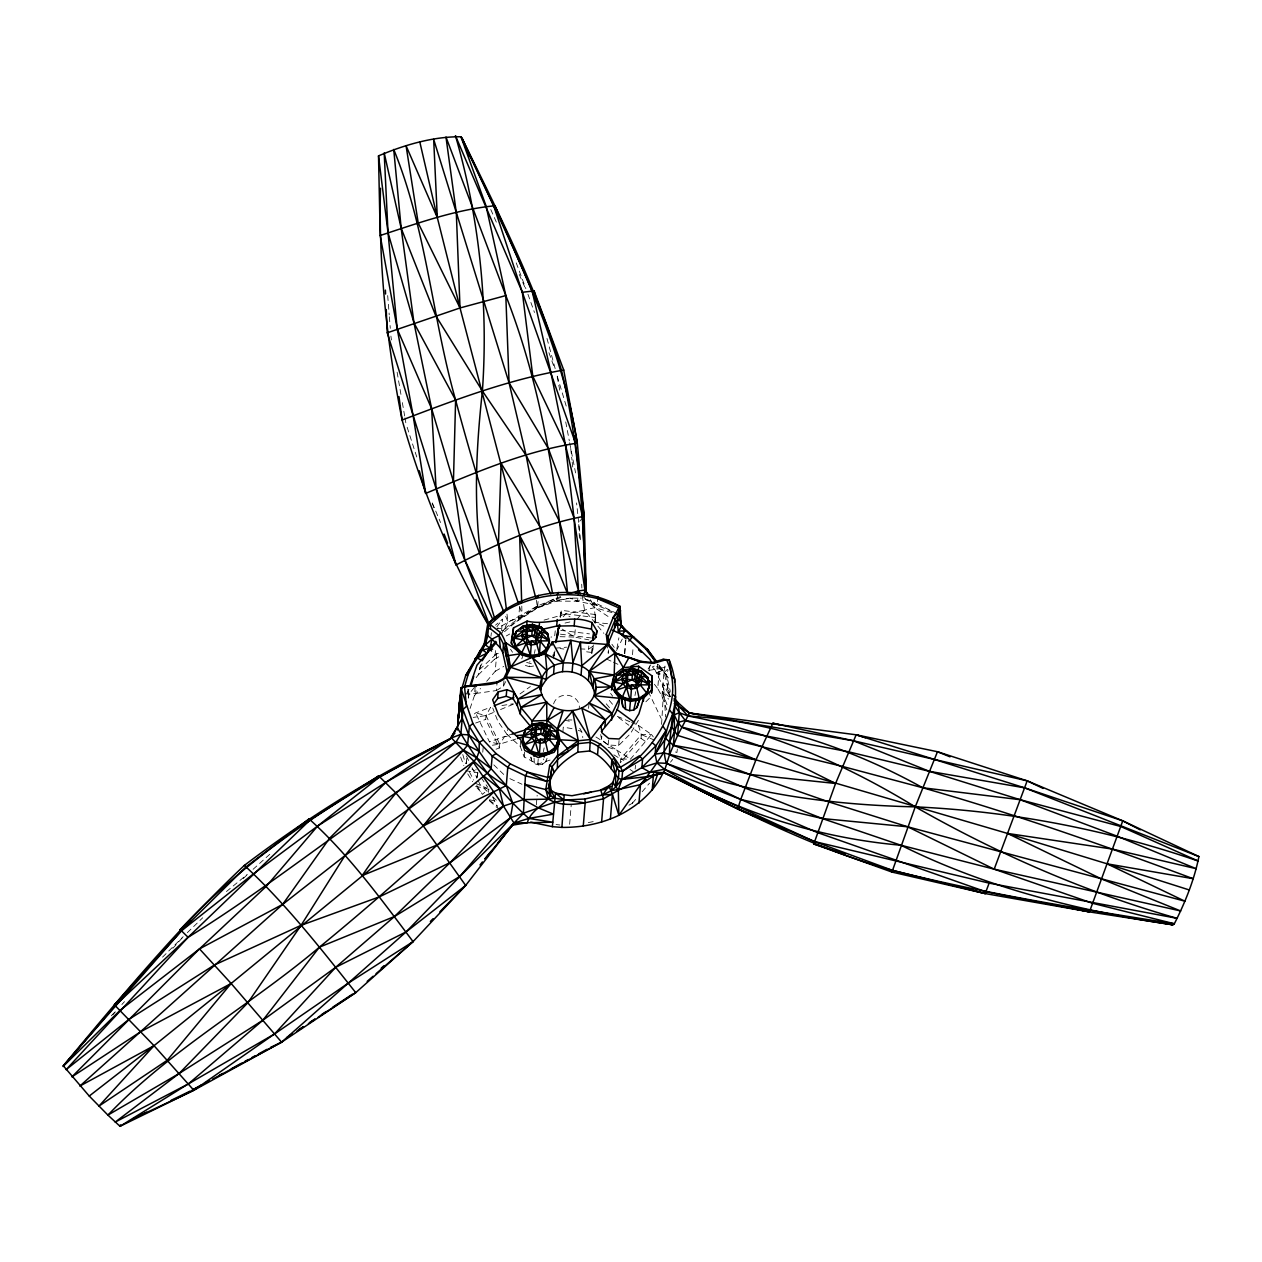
<?xml version="1.0" encoding="UTF-8"?>
<svg xmlns="http://www.w3.org/2000/svg" width="1262" height="1262" viewBox="0 0 1262 1262"><rect width="100%" height="100%" fill="white"/><g stroke="black" fill="none" stroke-linecap="round" stroke-linejoin="round"><path stroke-width="0.75" stroke-dasharray="5 3.75" d="M591.783 653.448L592.399 645.813M466.356 763.4L466.798 757.91L466.23 763.557M470.063 708.518L474.449 695.646L475.395 684.225M468.439 698.075L468.833 694.226L475.758 693.485L476.452 684.903M476.153 677.647L478.266 674.855L480.585 665.042M482.778 752.231L483.236 746.599M496.029 749.202L499.389 747.987L485.696 719.387L486.012 715.554L490.618 707.256L475.585 712.935L472.556 715.444M478.266 674.855L494.42 659.332L495.729 649.741M486.69 681.291L495.256 671.258L496.976 650.309M475.758 693.485L496.408 690.551L497.118 681.969M501.598 630.621L502.528 619.169L495.493 625.163M496.408 690.551L503.506 686.149L504.216 677.552M499.389 747.987L499.705 744.154L504.626 736.503L512.025 734.121M550.043 760.055L537.801 764.173L524.235 756.995L520.181 746.299L507.103 734.547L507.498 729.625M519.565 606.959L518.524 619.721L501.282 634.439L507.939 621.772L506.977 614.026M520.181 746.299L520.575 741.378M524.235 756.995L524.771 750.433M502.102 630.953L537.533 607.984L538.275 598.945M537.801 764.173L538.338 757.61M536.366 804.809L537.155 795.297M554.964 650.861L553.545 658.401L554.065 651.981L552.44 655.388M560.817 615.982L561.274 610.335L595.79 614.578L595.175 622.087L605.523 626.914M562.884 731.928L563.278 727.117L574.683 729.105M575.235 629.754L574.636 637.073L588.912 639.881M577.854 597.936L577.586 601.248L597.194 605.366L612.496 611.802M569.635 824.275L571.197 805.235M579.921 648.905L588.565 649.236L588.833 645.955M593.298 644.945L592.667 652.564L583.076 651.381M585.047 599.008L597.194 605.366L597.904 596.831M608.552 649.883L608.268 653.322L607.401 645.576M638.398 720.334L630.211 733.932L618.664 745.526L608.158 745.022L601.548 739.5L601.816 736.219M608.158 745.022L608.694 738.475M624.532 653.416L625.621 640.228M624.8 653.684L626.204 636.537M618.664 745.526L619.074 740.605M632.499 654.71L632.972 648.889M628.949 805.188L632.372 803.263L632.688 799.445M635.18 769.031L635.496 765.277M595.932 736.992L617.181 750.322L620.573 758.983L620.257 762.816L641.033 738.444L641.348 734.61L638.414 725.398L635.338 723.126M649.078 670.895L649.551 665.184M666.825 709.891L661.951 696.245L657.723 688.563L659.632 665.437L657.612 664.475L652.422 666.888L658.212 674.571L663.733 672.82L668.576 668.371M661.951 696.245L663.938 671.936L659.632 665.437M668.434 677.883L663.733 672.82L665.484 663.481M661.588 724.356L663.733 688.09L653.243 666.21M525.418 665.437L529.425 666.699L529.882 661.414M530.734 757.09L531.57 760.781L534.378 763.652L538.401 764.914L538.842 759.645M591.846 653.322L592.541 645.245M588.565 708.376L589.07 702.997M560.186 616.992L561.274 610.335L560.391 617.528M555.248 630.811L554.617 636.553L550.942 637.089M488.473 792.347L488.867 788.908L482.399 794.366L476.405 784.917M594.781 622.955L595.79 614.578L594.67 623.554M677.347 749.044L676.921 752.483L673.592 751.363M490.95 636.285L491.391 632.735M468.328 697.949L469.29 691.402M669.964 696.766L663.938 671.936L657.612 664.475L656.398 672.772L661.824 670.8L666.525 674.697L670.327 691.513M560.044 616.866L560.58 613.253L595.427 617.528M553.545 658.401L554.775 650.735M477.004 777.849L477.856 772.738L475.9 769.378M536.334 600.097L537.533 607.984L556.589 601.075L569.73 598.141L581.372 598.109M534.441 653.464L535.135 649.646M543.417 751.695L544.111 747.877M634.975 695.536L635.669 691.702M616.881 648.7L618.901 637.831M560.628 596.516L537.801 605.792L497.07 628.444L504.8 628.397L521.253 616.771L537.517 607.432L554.128 600.791L556.589 601.075L557.583 595.901M476.626 778.039L477.856 772.738L471.941 769.079M538.401 764.914L542.55 764.251L543.812 758.841M665.184 667.046L659.616 668.702L658.212 674.571L661.824 670.8L657.612 664.475M521.774 606.028L522.011 613.868L521.253 616.771L518.524 619.721L537.517 607.432L553.592 599.15L554.128 600.791L569.73 598.141L577.586 601.248L581.877 598.882M542.55 764.251L545.705 761.806L546.825 758.32M670.706 696.577L668.497 693.8L666.525 674.697L668.055 669.948M466.94 694.605L468.817 689.084M521.774 658.859L523.115 655.309M545.705 761.806L547.061 758.257M503.506 686.149L505.778 681.275M481.958 663.702L478.645 670.39L497.969 652.596M616.534 650.514L622.292 639.014M466.514 693.737L469.275 688.642M648.084 669.002L652.422 662.503M496.818 626.867L502.528 619.169M670.501 762.153L672.709 759.424M474.275 687.569L468.833 694.226L467.145 685.645M577.207 619.121L584.543 610.161L594.623 607.621L612.244 612.654M474.449 695.646L480.57 688.468M613.868 754.834L620.573 758.983L630.464 759.156L651.476 734.516L638.414 725.398L631.631 722.479M632.372 803.263L637.263 797.521M642.153 791.779L649.504 783.166M112.839 1014.758L115.41 1011.808M563.183 616.803L565.628 614.042L584.543 610.161L603.867 633.366M121.878 1004.52L124.496 1001.634M172.799 948.314L183.242 936.783M583.076 517.515L578.659 522.389L579.51 539.773M111.308 1015.784L115.299 1011.619M645.86 701.814L651.413 696.293M162.546 957.148L183.179 936.704M187.344 932.65L202.709 917.774M243.187 878.589L247.384 874.534M253.078 869.313L271.74 852.513M226.419 891.556L247.289 874.408M520.039 693.911L530.34 686.544M588.565 649.236L594.418 645.182M537.801 605.792L521.253 616.771L507.939 621.772L504.942 614.531M494.42 659.332L499.405 656.461M506.314 635.953L509.722 634.013M495.256 671.258L503.806 666.415M560.896 597.336L537.533 607.984M493.284 712.541L486.012 715.554L473.187 717.431M500.557 709.528L515.101 703.486M494.799 654.647L498.316 653.306M475.616 723.047L485.696 719.387M515.748 739.075L499.705 744.154L486.012 715.554L475.585 712.935L489.435 741.851L504.626 736.503L510.479 736.062M544.048 620.115L565.628 614.042L570.061 616.866M565.013 623.049L572.333 621.425M588.266 822.572L593.897 821.499M529.425 666.699L533.574 666.02M501.913 705.521L513.224 703.786M648.81 670.359L659.616 668.702L666.525 674.697M492.385 745.243L499.705 744.154L489.435 741.851M555.422 648.163L566.622 647.169M556.589 601.075L577.586 601.248L570.55 598.046M568.058 719.908L571.891 719.987M560.076 636.695L574.636 637.073L562.126 629.075M607.543 623.696L595.79 622.466L593.739 602.179L583.312 598.093M560.754 630.353L589.48 633.871M560.438 634.187L592.998 638.178M560.076 648.558L563.909 649.031M556.053 824.543L559.886 825.001M465.757 770.703L477.856 772.738M475.6 786.384L486.974 788.545M489.53 799.682L496.881 801.544M526.617 662.376L531.696 663.875M608.174 747.262L617.181 750.322L630.464 759.156M578.248 730.351L581.814 731.597M475.411 783.339L487.179 788.214M654.631 740.179L641.348 734.61L630.416 726.423M623.885 760.371L620.573 758.983L641.348 734.61L651.476 734.516L653.4 737.055M629.927 721.754L616.361 715.917L628.855 725.256M606.454 658.985L611.628 661.383M613.364 662.187L618.522 664.601M509.88 778.638L521.947 784.254M617.591 613.837L593.739 602.179L597.194 605.366M583.643 597.1L594.623 607.621L610.303 617.923M641.033 738.444L647.548 742.861M630.006 769.457L633.256 771.681M489.309 800.329L497.402 805.866M666.983 704.669L662.313 691.781L670.201 697.318M656.745 666.226L659.616 668.702M489.561 800.897L496.739 807.412M493.821 764.898L505.021 775.688M487.116 791.321L480.112 784.585L477.699 779.522M492.716 796.716L496.912 800.755M476.941 787.803L482.321 793.514M662.313 691.781L668.529 699.116M609.309 700.426L613.095 704.953M606.265 703.833L610.051 708.361M669.948 692.554L662.976 683.72L668.497 693.8M654.41 684.225L657.723 688.563M611.928 644.283L614.231 647.406M610.603 693.39L612.685 696.261M507.103 734.547L497.812 721.201L492.732 707.982M481.153 777.597L487.763 787.299M510.558 649.252L512.498 652.233M467.729 773.843L472.651 781.667M590.427 599.718L594.623 607.621M469.448 771.934L473.707 780.074M648.321 691.623L661.225 718.567M466.404 755.954L468.817 761.002M472.051 767.738L476.878 777.834M492.748 797.158L498.159 808.705M490.792 209.539L496.329 222.144M519.234 274.406L525.56 288.809M432.33 503.017L440.564 522.563M432.156 503.175L434.254 508.618M460.646 757.105L463.832 765.608M516.237 262.89L525.86 288.683M527.926 294.22L534.489 312.487M548.923 352.666L554.823 369.103M519.534 606.549L522.011 613.868M407.153 427.25L417.343 458.8M566.212 406.064L556.794 374.593L560.36 393.523M462.775 754.534L465.504 763.605M546.982 338.453L555.233 368.883M569.651 442.725L575.582 472.919M565.723 421.902L569.304 440.832M397.12 372.195L401.048 395.022M402.357 402.625L404.645 415.939M404.976 417.848L405.954 423.543M600.712 734.563L601.548 739.5M582.271 595.79L584.543 610.161M531.05 757.184L531.57 760.781M390.904 336.071L391.425 339.967M580.552 539.742L576.576 502.923M570.724 448.404L571.986 460.078M572.191 462.034L572.822 467.871M387.686 295.576L389.217 314.869M389.359 316.794L390.289 328.357M663.733 688.09L665.579 717.053M534.047 758.131L534.378 763.652M581.703 584.196L581.892 588.06M553.608 703.88A13.062 11.595 4.7 0 1 568.594 695.394A13.062 11.595 4.7 0 1 579.29 708.376M564.382 720.413A18.977 16.848 4.7 0 1 572.349 722.337M579.684 728.284A18.977 16.848 4.7 0 1 582.776 737.623"/><path stroke-width="1.5" d="M488.867 625.889C451.039 561.385 422.66 491.864 402.105 420.041C386.977 343.785 378.553 266.061 380.493 188.259M540.073 689.857C538.338 649.141 605.697 657.092 594.749 696.372C594.181 672.93 561.574 663.402 546.209 679.603L542.061 677.804L506.015 677.252L497.118 681.969L464.526 686.654L466.451 706.341L462.996 709.607L462.286 718.141L450.234 738.996C377.338 773.748 308.685 816.624 244.371 865.385C178.683 927.207 121.01 996.633 63.305 1065.791L89.239 1096.047L154.027 1045.677L231.135 983.477L423.275 825.916L476.752 757.847L479.15 751.426L479.229 742.277L469.385 726.596L462.996 709.607L460.882 687.979L463.517 686.985M541.272 628.492L541.351 627.214L541.903 636.805L540.246 641.175L539.379 655.956L530.497 655.546L526.286 643.446L522.831 639.913L521.805 635.354L523.446 631L523.509 625.842L532.564 624.438L541.351 627.214L547.503 633.335L549.412 640.875L546.32 650.624L539.379 655.956L530.308 657.439L531.507 640.954L549.412 640.875L546.32 650.624L539.552 654.142L530.497 655.546L521.522 654.662L515.385 648.384L513.729 638.051L516.6 631.032L523.509 625.842L532.185 631.189L541.351 627.214L547.408 634.754L547.503 633.335L540.862 632.246L536.776 633.966L536.176 641.979M539.268 755.654L535.262 741.677L531.807 738.144L530.766 733.585L532.422 729.215L532.469 724.072L541.524 722.669L550.311 725.445L556.463 731.55L558.372 739.106L555.28 748.839L548.339 754.171L539.268 755.654L530.482 752.893L524.345 746.615L522.515 738.522L525.56 729.247L532.469 724.072L541.161 729.42L550.311 725.445L552.74 728.458M630.479 701.404L626.473 687.427L623.018 683.894L621.977 679.335L623.633 674.965L623.68 669.807L632.751 668.418L641.522 671.179L647.69 677.3L649.599 684.84L646.491 694.589L639.566 699.921L630.479 701.404L621.709 698.643L615.572 692.365L613.726 684.256L616.771 674.996L623.68 669.807L632.372 675.17L641.522 671.179L647.595 678.735L649.078 685.219M485.271 858.57L512.53 825.159L527.327 822.698C530.513 810.519 544.08 805.566 550.39 795.754C543.733 776.193 563.057 760.797 577.807 752.184L589.638 750.985C602.495 755.307 610.54 767.848 618.427 778.323L621.914 779.38L647.501 776.635L663.891 772.628L669.507 754.786L677.599 735.415L679.271 712.667L678.104 702.855L674.602 698.438M530.703 822.114L552.377 826.673L561.905 827.399L564.193 794.855L555.517 792.993L551.336 790.596L549.806 782.503L552.046 766.665L558.088 759.125L578.501 743.602L590.348 742.387C603.141 747.088 612.701 759.487 619.011 771.177L618.427 778.323L615.746 786.999L611.471 790.611L602.794 794.918L584.858 799.004L564.035 800.108L554.365 802.348L510.479 817.76L450.234 862.53L394.438 916.527L335.739 967.276L262.922 1020.201L179.109 1073.52L107.917 1115.103L89.239 1096.047M539.537 627.671L532.564 624.438L527.358 627.987L526.885 637.973L531.807 635.874L532.564 624.438L525.244 626.646M546.761 725.098L541.524 722.669L536.318 726.218L535.845 736.203L540.767 734.105L541.524 722.669L534.22 724.877M637.973 670.848L632.751 668.418L627.545 671.968L626.851 685.266L627.056 681.953L631.994 679.855L632.751 668.418L625.431 670.627M674.271 703.612L689.509 712.998L856.157 734.799L937.477 751.726L1027.173 780.847L1122.77 820.852L1198.9 856.567C1194.278 879.993 1185.128 902.504 1174.338 923.768L1172.887 924.809L1089.437 911.89L985.985 891.808L817.35 832.526L740.731 799.43L666.415 763.321C661.162 747.12 665.91 729.168 672.709 714.118C677.426 696.182 676.148 677.3 669.254 660.105L663.007 659.363L652.422 662.503L641.948 661.493L614.878 653.195L589.18 671.431L588.392 680.502M532.501 625.715L532.564 624.438L549.412 640.875L536.776 633.966L532.469 627.151L527.358 627.987L513.729 638.051L515.385 648.384L521.711 652.769L530.497 655.546M541.461 723.946L541.524 722.669L558.372 739.106L555.28 748.839L548.528 752.373L539.458 753.777L530.482 752.893L535.262 741.677L535.893 736.393L530.766 733.585L522.705 736.267L524.345 746.615L530.671 751L539.458 753.777L548.339 754.171L545.042 739.784L545.405 737.071L549.838 730.477L550.311 725.445L550.248 726.707M632.688 669.696L632.751 668.418L649.599 684.84L646.491 694.589L639.739 698.123L630.684 699.511L621.709 698.643L626.473 687.427L627.104 682.143L621.977 679.335L613.916 682.016L615.572 692.365L621.898 696.75L630.684 699.511L639.566 699.921L636.253 685.518L636.632 682.821L641.049 676.211L641.522 671.179L641.459 672.457L647.595 678.735L647.69 677.3L641.049 676.211L636.963 677.946L636.348 685.881M540.704 690.204L541.398 686.875L546.209 679.603L546.856 670.501L532.233 657.328L520.37 653.826L510.653 667.314L506.015 677.252C493.521 688.831 475.332 682.521 460.882 687.979L457.806 724.372L460.867 691.86L465.662 675.549L484.245 643.825L487.731 624.091C521.206 589.102 578.28 583.06 619.973 606.391L621.425 626.693L645.781 648.968L655.246 661.383M623.602 671.179L623.68 669.807L618.064 675.17M545.137 740.147L545.736 732.197L549.838 730.477L556.463 731.55L558.214 741.094L555.438 747.183L548.528 752.373M536.161 641.916L536.397 638.667L534.599 634.849L534.978 630.211M549.838 730.477L550.863 735.036L549.207 739.406L545.31 742.403L540.199 743.239L540.483 739.169L558.372 739.106L545.736 732.197L541.43 725.382L536.318 726.218L522.705 736.267L531.807 738.144L535.893 736.393L540.199 743.239L539.458 753.777M641.049 676.211L642.09 680.786L640.433 685.14L636.521 688.153L631.41 688.989L631.694 684.919L649.599 684.84L636.963 677.946L632.656 671.132L627.545 671.968L613.916 682.016L623.018 683.894L627.104 682.143L631.41 688.989L630.684 699.511M532.185 631.189L516.6 631.032L513.539 640.291L515.574 646.396L521.711 652.769L521.522 654.662L528.541 656.887M541.161 729.42L525.56 729.247L522.515 738.522L524.535 744.627L530.671 751M581.088 674.886L581.766 665.705L580.457 642.342L570.881 640.276L552.22 641.948L545.373 653.937L546.856 670.501M632.372 675.17L616.771 674.996L614.31 682.71M541.398 686.875L542.061 677.804L532.233 657.328L508.76 667.819L504.216 677.552M553.561 674.302L554.239 665.169L545.373 653.937L532.233 657.328M562.552 671.589L563.278 662.44L570.881 640.276L572.885 662.645L572.128 671.794M457.806 724.199L459.81 699.085L461.277 695.63M592.856 640.071L593.724 632.814M459.81 699.085L457.806 723.568L458.721 716.848M459.273 711.279L460.062 701.577M460.393 697.697L460.867 691.86M480.002 653.905L480.27 650.545L489.971 648.305L492.006 639.093L499.074 635.512L500.525 632.546L490.177 624.485L487.731 624.091C491.107 644.361 475.064 659.584 465.662 675.549L468.139 674.523L480.27 650.545M212.694 1079.105L281.6 1042.175L406.143 931.877L459.967 876.301L513.997 823.045L528.81 818.407L553.403 814.148L537.928 807.664L523.462 799.587L506.283 785.595L494.247 791.558C437.882 845.54 379.783 897.692 319.412 947.178C250.523 1005.42 170.544 1049.495 107.917 1115.103L120.016 1126.303L193.827 1090.273L281.6 1042.175L355.742 992.658L413.068 941.626L465.662 885.451L423.275 825.916L487.589 772.88L491.139 768.7L492.18 756.033L479.229 742.277L468.691 734.878L460.835 734.374L451.449 737.923C352.918 789.097 256.423 847.607 180.198 929.558L188.085 937.303C282.72 878.936 367.179 805.866 463.564 750.054L467.539 745.243L469.385 726.596L472.856 723.363L460.882 687.979M494.31 703.186L497.654 698.485L498.19 691.923L506.772 689.699L513.744 692.239L517.893 699.069L520.812 707.43L532.091 720.996L531.681 725.918M507.245 672.756L502.797 652.659L503.491 644.062L499.074 635.512L490.539 628.87L488.094 628.46M497.654 698.485L506.22 696.261L506.772 689.699M508.476 671.258C509.201 657.991 508.081 643.888 500.525 632.546M511.473 643.683L513.539 627.845L527.09 621.109C548.418 626.236 570.392 613.253 591.973 622.529L596.91 630.874L596.642 634.139M530.292 726.06L520.275 713.992L517.341 705.616L513.192 698.801L513.744 692.239M517.341 705.616L517.893 699.069L506.015 677.252L540.341 686.291C540.799 717.904 594.528 719.356 595.617 687.333L611.139 686.843L619.5 698.312C619.705 712.052 609.089 721.675 601.327 731.613M526.68 626.015L527.09 621.109M520.275 713.992L520.812 707.43L541.934 694.605L517.893 699.069L540.341 686.291M539.048 628.413L539.458 623.507M535.845 736.203L536.587 728.868M536.208 733.506L540.767 734.105L545.358 736.898L543.559 733.064L543.938 728.442M551.951 645.229L552.22 641.948L563.278 662.44L545.373 653.937M545.152 740.21L545.405 737.071L550.863 735.036M546.903 725.413L546.698 702.098L520.812 707.43M542.471 629.265L556.7 626.062L557.236 619.5M547.913 736.976L548.165 733.885M777.944 826.452L738.822 809.463L664.711 772.691C642.232 775.941 622.718 787.772 603.536 798.783C585.868 802.411 565.076 809.116 548.402 799.146L545.799 789.57L549.648 765.371L556.905 756.317L578.28 740.762L590.364 739.532C605.097 744.154 615.493 758.052 622.592 771.098L621.914 779.38L618.333 789.507L618.853 815.331C601.091 823.77 581.514 827.572 561.905 827.399M549.648 765.371L552.046 766.665L548.718 787.646L545.799 789.57L524.708 784.333L548.402 799.146L554.823 798.199L585.158 802.963L583.249 826.263M556.857 735.525L557.394 728.963L563.041 710.853L547.314 720.492L532.091 720.996L546.698 702.098M552.377 826.673L555.517 792.993L564.035 800.108M557.378 767.722L557.867 746.457L560.123 739.8L557.394 728.963L547.314 720.492L554.034 707.745M596.374 637.42L591.436 629.091L574.163 625.81L574.715 619.248M577.807 752.184L578.28 740.762L572.632 711.027L557.394 728.963L578.28 740.762L560.123 739.8L567.506 748.618L568.294 751.363L556.905 756.317M591.436 629.091L591.973 622.529M589.638 750.985L590.364 739.532L581.798 708.25L605.476 719.861L604.94 726.407M597.589 754.313L598.298 745.732L600.807 743.902M607.685 642.137L608.11 636.995L615.225 619.547L620.652 610.729M608.11 643.841L614.531 628.145L615.225 619.547L613.237 617.339L619.973 606.391C576.829 586.656 523.383 591.499 487.731 624.091M601.611 822.083L603.536 798.783L600.696 789.965L608.883 785.847L612.922 782.345L617.386 767.044L613.995 758.036L611.833 760.229L611.139 768.81M619.705 609.704L619.973 606.391M611.581 720.113L612.117 713.566L619.5 698.312L593.913 695.709L612.117 713.566L605.476 719.861L590.364 739.532L572.632 711.027M610.398 818.896L612.417 794.397L608.883 785.847L602.794 794.918L612.417 794.397L618.853 815.331C637.909 805.803 654.962 791.132 663.765 771.397M623.049 670.911L623.318 667.645L629.107 657.376L641.08 662.14L653.637 663.355L666.478 659.553C685.865 702.398 656.887 746.363 622.592 771.098L619.011 771.177M627.056 681.953L627.813 674.618M630.7 669.444L630.968 666.162L641.948 661.493M627.435 679.256L631.994 679.855L636.569 682.632L634.786 678.814L635.165 674.192M636.363 685.944L636.632 682.821L642.09 680.786M638.241 671.163L638.651 666.241L623.318 667.645L614.184 674.981L593.992 678.893L593.14 687.964L589.18 671.431L607.432 644.472L606.296 634.329L613.237 617.339L619.011 611.991L618.317 607.653L598.204 598.961L597.904 596.831M639.124 682.726L639.392 679.634M643.368 701.293L643.636 698.028L651.949 689.73L651.933 675.817L638.651 666.241M638.951 803.137L640.465 784.664C655.53 765.86 670.169 745.716 677.82 722.416L674.176 714.891L673.608 709.67M621.914 779.38L649.63 772.092L664.711 772.691L654.173 775.452L640.465 784.664L618.333 789.507L615.746 786.999L621.914 779.38L641.869 767.58L642.579 759.03L655.83 745.905L666.005 730.745L663.244 726.691M651.413 692.806L651.933 675.817M651.681 693.012L651.949 689.73M653.558 773.559L652.202 790.012L657.723 773.969M674.539 682.348L674.823 678.956L671.699 677.142L669.254 660.105L663.007 659.363M672.52 694.557L675.675 696.64L674.176 714.891L671.668 726.786L677.599 735.415L755.954 759.834L1007.439 833.409L1101.552 878.967L1180.711 910.975L994.188 869.171L900.973 845.24L822.272 818.533L744.864 787.945L669.507 754.786L669.728 741.583L672.709 714.118L669.854 710.285M457.79 724.451L460.204 696.261L462.286 718.141L460.835 734.374L456.024 741.93L395.952 793.009L344.905 855.668L301.066 925.33L247.904 1002.691L179.109 1073.52L115.205 1122.092L188.29 1083.948L274.564 1033.957L348.28 983.13L413.068 941.626C380.903 898.891 348.88 854.674 309.048 818.912L245.869 866.994L181.412 930.82L114.4 1004.836L154.027 1045.677L193.827 1090.273L274.564 1033.957L335.739 967.276L406.143 931.877L465.662 885.451L513.997 823.045L523.414 813.391L525.418 775.83L527.484 772.139L547.156 777.218L549.98 776.445M620.825 695.567L622.797 706.531L625.605 709.402L629.612 710.664L630.369 701.877M593.03 639.771L593.692 632.025M460.204 696.261L457.317 730.004M559.429 624.501L559.034 628.239L559.508 624.722M521.711 652.769L526.286 643.446L526.932 638.162L521.805 635.354L513.729 638.051L522.831 639.913L526.932 638.162L531.239 645.008L536.35 644.172L540.246 641.175L546.462 648.952L539.552 654.142L536.066 641.553L536.445 638.856L540.862 632.246M536.776 633.966L537.407 628.713L532.469 627.151M545.736 732.197L546.383 726.944L541.43 725.382M636.963 677.946L637.594 672.693L632.656 671.132M559.24 628.586L559.713 625.005M526.885 637.973L527.248 635.275L531.807 635.874L536.397 638.667M527.626 630.637L527.264 633.287L522.831 639.913L515.574 646.396L531.507 640.954L536.35 644.172M556.305 641.128L558.435 627.703L555.753 642.642M513.539 627.845L511.094 642.689L514.991 648.652L520.37 653.826L506.125 655.94L505.825 642.8L503.491 644.062L508.76 667.819M619.011 611.991L617.102 622.355L614.531 628.145M557.788 635.78L558.498 632.01M583.943 594.875L584.921 590.017C584.069 516.332 578.28 442.568 561.574 370.649C537.659 289.455 498.932 214.098 462.05 138.268L460.961 136.769C433.087 136.485 404.25 144.941 378.521 155.873L380.193 235.505L413.131 415.782L425.673 493.426C474.575 472.777 524.708 451.149 577.302 443.104L584.164 516.3L586.215 591.799L587.903 594.97M544.237 757.026L545.074 753.43M629.612 710.664L633.761 709.985L636.3 699.164M596.91 630.874L594.954 638.619L589.102 642.673L580.457 642.342L572.885 662.645M593.913 695.709L611.139 686.843L614.184 674.981L614.878 653.195L607.432 644.472L580.457 642.342M611.471 690.014L614.184 674.981L589.18 671.431M1122.77 820.852L1089.437 911.89L985.196 893.575L891.934 872.058L813.769 843.978L835.57 783.481L856.157 734.799L1024.649 787.851L1122.77 820.852L1140.217 829.828M120.442 1124.852L120.016 1126.303L188.29 1083.948L262.922 1020.201L319.412 947.178L394.438 916.527L459.967 876.301L510.479 817.76L512.893 803.5L506.283 785.595L491.139 768.7L479.15 751.426L468.691 734.878L462.286 718.141M464.495 686.922L468.139 674.523M470.947 685.755L473.723 676.369M643.636 698.028L638.935 713.771L630.748 727.369L619.2 738.964L608.694 738.475L602.1 732.954L600.964 726.344L605.476 719.861L589.07 702.997L612.117 713.566M633.761 709.985L636.931 707.556L639.724 698.832M639.992 698.738L636.931 707.556M513.539 640.291L516.6 631.032M522.515 738.522L525.56 729.247M614.342 682.411L616.771 674.996M470.063 685.408L476.957 665.184L496.534 642.216M537.849 597.383L538.574 595.317M891.934 872.058L915.25 806.86L937.477 751.726L950.018 756.837M1043.138 788.434L1027.173 780.847L994.188 869.171L1092.655 903.308L1174.338 923.768C1079.862 908.971 985.322 893.796 892.518 870.37C812.192 848.08 738.459 808.974 663.891 772.628L814.4 841.517L892.518 870.37L985.196 893.575L989.14 883.132L1177.099 918.326C1085.557 892.187 997.895 854.011 915.25 806.86C845.224 763.857 769 731.045 687.964 715.98L679.271 712.667L674.996 706.026M496.707 683.042L497.118 681.969M487.952 651.05L491.407 645.024M546.462 648.952L549.254 642.863L547.503 633.335M639.739 698.123L646.649 692.933L649.441 686.828M666.005 730.745L655.152 754.187L641.869 767.58L649.63 772.092L664.49 769.268L740.731 799.43L822.272 818.533L907.725 826.799L1184.892 901.194L1107.058 863.807L1007.439 833.409L1112.485 849.105L1196.25 868.713L1117.217 836.217L1020.185 799.714L929.353 771.319L848.648 751.821L685.266 720.46L677.82 722.416L681.685 727.101L755.954 759.834L740.731 799.43L737.718 808.768L738.822 809.463L663.891 772.628M557.252 594.544L558.23 592.446M677.599 735.415L689.509 712.998L853.38 740.762L1027.173 780.847M487.747 652.012L489.404 648.668L492.574 649.204M1157.569 921.749L1172.887 924.809C1079.057 910.99 986.19 887.691 900.973 845.24C817.461 837.842 736.598 812.129 664.49 769.268L656.871 762.879L655.152 754.187L665.626 738.428L671.668 726.786M1198.9 856.567L1024.649 787.851L929.353 771.319L853.38 740.762L772.88 723.205L755.954 759.834L673.356 745.274L665.626 738.428M75.31 1053.281L63.305 1065.791L181.412 930.82L253.473 873.856L317.645 826.042L379.894 776.729L450.234 738.996L457.128 727.322C476.563 760.702 499.815 792.631 528.81 818.407L552.74 822.193L513.997 823.045L498.206 842.495M557.867 746.457L554.081 752.326L538.338 757.61L524.771 750.433L520.717 739.753L507.639 727.985L498.348 714.655L492.637 699.763L498.19 691.923M549.301 780.515L546.478 781.288L510.132 763.794L507.781 767.343L506.283 785.595C484.119 773.985 468.312 755.544 451.449 737.923L385.92 782.314L317.645 826.042L266.219 886.397L199.506 948.882L71.887 1076.88L140.855 1031.606L231.135 983.477L281.6 1042.175L270.51 1047.413M512.53 825.159L513.997 823.045L503.459 806.039L473.155 761.996L344.905 855.668L282.672 904.381L79.869 1086.061L154.027 1045.677L98.941 1106.096L167.247 1060.269L231.135 983.477L199.506 948.882L120.316 1010.105L63.1 1066.485L115.189 1005.467L188.085 937.303L310.531 819.543L378.647 775.878L395.952 793.009L423.275 825.916L494.247 791.558M618.853 815.331L640.465 784.664L646.286 779.727M450.234 738.996L454.967 733.001M490.113 648.242L495.698 641.333M479.986 864.943L482.415 861.946M484.845 858.949L490.918 851.471M532.422 729.215L536.224 731.518L531.807 738.144L524.535 744.627L540.483 739.169L545.31 742.403M623.633 674.965L627.451 677.252L623.018 683.894L615.761 690.377L621.898 696.75M188.085 937.303L66.113 1069.671L129.197 1019.207L214.382 965.004L301.066 925.33L379.215 896.919L450.234 862.53L503.459 806.039L523.462 799.587L548.402 799.146M628.792 641.128L632.514 637.121L633.934 637.231L647.501 649.362L657.423 662.518M430.358 921.465L433.071 918.704M439.854 911.779L465.662 885.451M114.4 1004.836L124.039 995.308M520.701 628.523L523.509 625.842L523.414 627.198L520.654 629.328M303.306 824.086L309.048 818.912M381.171 968.222L384.058 965.635M502.797 652.659L500.351 647.942L492.006 639.093L485.397 644.898L484.245 643.825L482.415 649.914L487.148 653.148L482.163 660.752L477.131 657.912L474.859 658.701M367.179 981.379L373.095 976.252M376.06 973.68L413.068 941.626M581.766 665.705L607.432 644.472L608.978 644.724L616.266 653.259L641.08 662.14M180.198 929.558L190.641 920.976M575.582 593.345L578.501 590.947L584.921 590.017L586.215 591.799L582.492 516.363L565.376 444.476L550.91 372.385L532.122 290.923L494.925 205.769C455.85 209.508 417.564 223.279 380.193 235.505M372.558 780.657L378.647 775.878M529.614 727.559L532.39 725.429L532.469 724.072L526.853 729.42L512.025 734.121M619.437 674.381L622.213 672.236M287.2 1037.364L292.09 1034.13M298.605 1029.808L303.495 1026.574M310.01 1022.267L314.901 1019.018M321.416 1014.711L326.306 1011.461M332.821 1007.155L352.366 994.204M287.2 1037.427L292.106 1034.241M296.996 1031.038L303.527 1026.779M308.417 1023.577L314.948 1019.317M318.213 1017.172L355.742 992.658C320.753 948.488 285.78 903.766 244.371 865.385M510.132 763.794L496.108 753.603L492.18 756.033L507.781 767.343L525.418 775.83L546.478 781.288M613.726 684.256L615.761 690.377L631.694 684.919L636.521 688.153M622.592 771.098L642.579 759.03L639.156 755.954L620.967 766.949L617.386 767.044M449.004 546.777L456.039 564.95C496.518 543.969 539.158 524.692 584.164 516.3L575.377 442.804L522.342 292.279L493.552 205.327L462.05 138.268L469.417 156.551M610.934 786.321L605.807 789.223L571.97 795.723L556.637 793.845M479.229 742.277L483.314 740.037L496.108 753.603M193.733 1089.264L202.267 1084.61M205.674 1082.749L209.082 1080.887M219.32 1075.319L222.743 1073.457M231.277 1068.804L241.515 1063.219M244.923 1061.358L248.33 1059.496M251.753 1057.635L255.161 1055.789M258.568 1053.928L267.102 1049.274M199.506 948.882L282.672 904.381L329.556 838.268L385.92 782.314L456.024 741.93L467.539 745.243L479.15 751.426M193.749 1089.264L202.362 1084.657M205.801 1082.812L209.255 1080.95M513.003 634.392L516.379 632.704M134.419 1118.085L146.629 1112.169M171.08 1100.338L190.278 1091.031M477.131 657.912L487.148 653.148L489.971 648.305L485.397 644.898L487.053 632.357L487.511 635.606L492.006 639.093M134.419 1118.274L193.827 1090.273L192.029 1090.194M567.506 748.618L578.501 743.602M494.183 705.805L513.855 697.791M456.039 564.95L436.068 488.615L387.26 332.805L460.015 307.96L505.81 295.576C543.259 390.794 557.473 492.669 567.663 593.866L578.501 590.947L580.425 593.803M521.805 635.354L527.264 633.287L523.446 631M621.977 679.335L627.451 677.252M530.766 733.585L536.224 731.518M541.903 636.805L536.445 638.856L540.246 641.175M531.807 635.874L534.599 634.849M631.994 679.855L634.786 678.814M540.767 734.105L543.559 733.064M517.53 738.507L522.862 736.819M641.869 767.58L656.871 762.879L666.415 763.321C745.889 793.514 830.617 804.998 915.25 806.86C1011.667 811.292 1107.011 829.591 1198.253 861.063L1120.766 826.5L1020.185 799.714L922.727 787.756L842.511 766.428L681.685 727.101M494.878 619.027C471.531 545.247 474.07 467.05 482.399 391.015C488.426 305.025 479.402 218.515 455.456 135.697L522.342 292.279L534.078 290.907L563.72 370.034C508.018 379.767 454.777 399.959 402.105 420.041L398.981 396.599M583.754 793.814L591.279 792.11M647.501 776.635L654.173 775.452M618.333 789.507L611.471 790.611L612.922 782.345L615.746 786.999L615.493 773.716L611.833 760.229M516.332 735.62L524.14 735.02M464.526 686.654L476.579 685.897L476.452 684.903M556.7 626.062L574.163 625.81M615.383 624.516L621.267 625.132L632.514 637.121L621.866 635.117L618.348 631.11L617.102 622.355L615.225 619.547M699.069 714.844L689.509 712.998L673.987 698.974M1064.671 906.637L1089.437 911.89M772.88 723.205L780.5 724.909M645.781 648.968L647.501 649.362L655.593 661.446M989.14 883.132L814.4 841.517L737.718 808.768L775.609 825.316M959.041 886.713L985.196 893.575M856.157 734.799L865.432 737.702M534.252 626.267L539.521 627.94M526.286 643.446L531.239 645.008M626.473 687.427L631.41 688.989M535.262 741.677L540.199 743.239M1189.183 889.931L1107.058 863.807L1193.111 878.699C1104.029 845.382 1014.206 813.895 922.727 787.756C850.383 747.593 770.798 721.328 687.964 715.98L674.018 700.741M813.769 843.978L845.351 854.09M542.061 677.804L510.653 667.314L508.192 654.915M628.113 657.676L614.878 653.195L623.318 667.645M506.22 696.261L513.192 698.801M783.276 828.771L786.841 830.317M779.222 826.894L784.633 829.26M593.992 678.893L611.139 686.843M612.417 630.117L626.204 636.537L650.009 659.474L651.634 662.834M994.188 869.171L907.725 826.799L828.55 801.827L750.101 774.474L673.356 745.274L674.555 731.408L674.176 714.891L679.271 712.667L685.266 720.46L761.696 746.536L835.57 783.481L750.101 774.474L663.654 752.878L655.152 754.187L655.83 745.905L652.422 742.813M636.632 682.821L640.433 685.14L646.649 692.933M545.405 737.071L549.207 739.406L555.438 747.183M505.825 642.8L514.991 648.652M652.422 662.503L653.637 663.355M648.447 680.25L651.397 682.379M616.881 709.481L633.808 721.99M491.139 768.7L476.752 757.847L463.564 750.054L408.856 808.295L362.115 875.623L437.567 844.814L503.459 806.039L499.279 788.419L483.803 776.098M633.934 637.231L626.394 630.811L618.348 631.11L621.425 626.693L619.295 614.657L620.068 617.859L617.102 622.355L621.425 626.693L619.295 614.657M626.015 638.73L621.866 635.117L625.163 630.811L621.267 625.132M638.509 649.835L641.285 652.312M503.222 610.682L504.626 611.975L490.177 624.485L490.539 628.87M542.502 629.738L547.408 634.754M489.404 648.668L491.565 651.05M520.023 601.485L521.143 602.92M545.799 789.57L550.39 795.754L554.823 798.199L551.336 790.596L550.39 795.754L549.806 782.503M589.449 596.248L584.921 590.017L574.005 517.862L565.376 444.476L532.785 376.202L522.342 292.279M606.296 634.329L608.11 636.995L608.978 644.724M472.856 723.363L483.314 740.037M550.847 593.992L519.644 535.514L460.015 307.96L437.315 217.585L419.883 142.275M475.774 599.702L488.978 625.778M492.937 619.658L464.795 559.918L436.068 488.615L431.651 408.746L413.999 322.962L401.174 228.28L393.728 149.452C426.619 229.763 432.046 317.077 455.614 400.07C473.944 468.439 494.972 536.066 518.288 602.889M503.428 610.918L479.45 553.087L453.437 481.532L431.651 408.746L397.23 328.988L388.018 232.634L378.521 155.873M567.663 593.866L540.783 527.958L501.093 463.312L498.427 544.348L506.504 610.145M552.046 766.665L554.05 771.855M444.098 534.063L447.6 543.149M488.851 623.68L464.795 559.918L453.437 481.532L455.614 400.07L413.999 322.962L388.018 232.634L384.2 152.954L401.174 228.28L435.705 315.626L482.399 391.015L526.112 455.314L559.587 521.648L578.501 590.947L574.005 517.862L548.371 448.546L509.075 382.828L433.671 139.356L437.315 217.585L406.064 145.761L418.227 223.059L460.015 307.96L456.308 212.726L445.975 137.037L505.81 295.576L509.075 382.828L526.112 455.314L552.551 593.377M494.925 205.769L499.058 216.827M575.093 435.69L577.302 443.104L563.72 370.034M419.284 470.758L425.673 493.426M534.078 290.907L536.65 300.403M535.845 598.204L519.644 535.514L521.663 602.116M557.315 737.323L559.129 744.548M548.513 639.613L549.254 642.863M505.81 295.576L486.059 205.958L460.961 136.769C506.93 235.789 559.965 334.036 577.302 443.104M582.303 506.867L584.164 516.3M647.69 677.3L649.094 684.919M556.463 731.55L558.214 741.094M621.219 695.709L622.797 706.531M578.264 592.966L578.548 595.096M584.969 580.236L586.215 591.799M499.074 635.512L500.351 647.942M584.858 799.004L585.158 802.963M624.927 698.343L625.605 709.402M533.716 752.609L533.936 756.285M385.383 290.118L385.557 293.999M386.235 309.521L387.26 332.805M459.636 702.287L459.999 711.989"/></g></svg>
